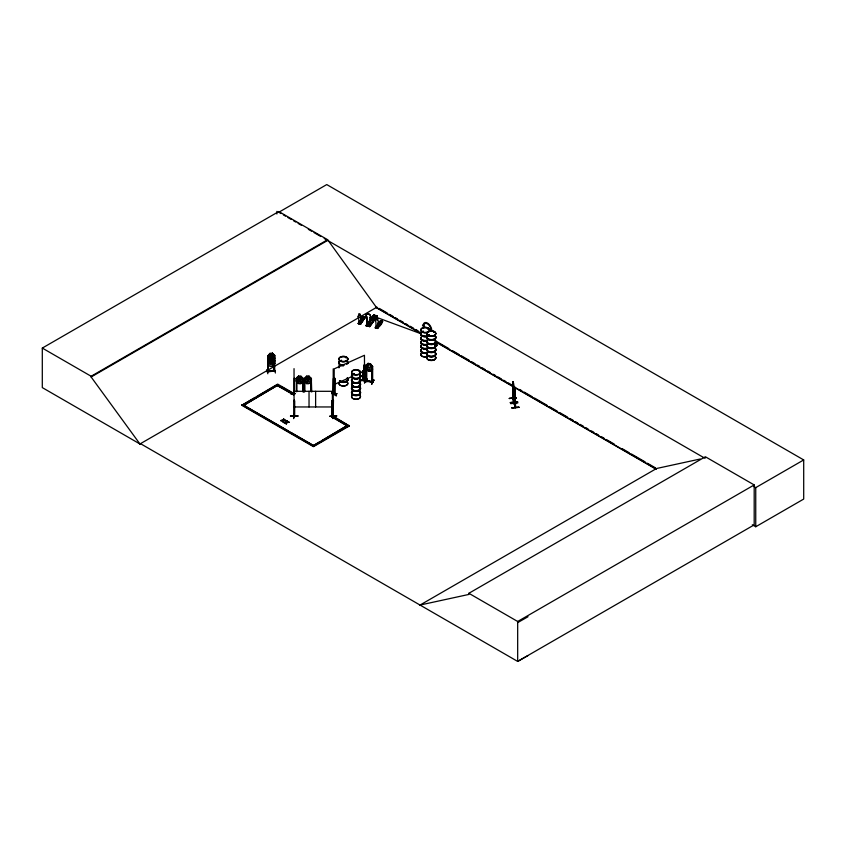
<?xml version="1.0" encoding="UTF-8"?>
<svg xmlns="http://www.w3.org/2000/svg" width="846" height="846" viewBox="0 0 846 846"><rect width="100%" height="100%" fill="white"/><g stroke="black" fill="none" stroke-linecap="round" stroke-linejoin="round"><path stroke-width="1.27" d="M361.707 319.587L362.733 319.323L362.173 319.746M362.765 319.598L361.919 319.312M515.151 391.539L515.616 407.592M364.668 380.541L364.446 364.785L364.034 380.806L364.51 379.833M360.364 323.066L360.703 318.054A1.597 1.206 35.9 0 0 360.407 315.928L360.301 314.162L358.99 313.908M369.427 325.033L369.945 317.525A2.401 1.808 35.9 0 0 369.945 314.754A2.401 1.808 35.9 0 0 366.815 314.003A2.401 1.808 35.9 0 0 366.815 316.774L367.217 324.504L366.762 316.848A2.401 1.808 35.9 0 1 366.762 314.088A2.401 1.808 35.9 0 1 369.892 314.839A2.401 1.808 35.9 0 1 369.892 317.61L369.945 317.525M513.025 384.126L513.226 382.434M514.474 389.308L514.675 387.616M514.125 402.41L513.385 399.883M514.157 403.658L514.58 403.986L514.294 403.447M515.574 407.582L514.453 403.595M268.478 356.007L267.685 355.976L267.653 371.775L267.622 371.034L268.404 371.161M269.43 361.517L270.72 359.455L269.472 357.699L271.154 359.042L272.772 357.382L271.534 359.37L272.719 361.231L271.111 359.772L269.567 361.369M274.178 355.5L273.988 360.576M512.835 383.45L513.099 381.588L512.644 382.773M514.283 388.621L514.548 386.77L514.093 387.954M362.342 376.227L362.86 380.362L362.86 371.183M362.744 376.629L362.426 371.415M363.135 379.695L362.627 371.034M362.627 376.248L363.114 380.351L363.061 370.802M358.958 313.993L358.894 315.621A1.597 1.206 35.9 0 0 358.588 317.599L358.619 317.546A1.597 1.206 35.9 0 1 358.926 315.569L358.894 315.621M359.476 322.167L359.201 322.823L359.751 322.358M359.666 322.199L359.286 322.865L359.635 322.231M367.788 323.997C367.873 325.107 367.925 323.151 368.486 323.955M368.084 324.494L368.179 323.532L368.285 324.06M376.83 326.535L376.682 327.116M377.802 328.512L377.337 328.396C386.728 320.697 381.038 316.245 376.935 326.746M376.978 326.693L376.925 327.92M333.144 415.798L333.472 400.095M340.875 360.703L341.414 360.375L340.79 360.65M341.372 360.311L341.498 360.914L340.399 360.83M345.834 357.847L346.109 357.467M353.226 373.89L354.347 373.89M353.194 374.091L354.252 374.091L353.861 373.477M358.757 371.13L358.662 370.717M423 331.177L423.18 331.822L422.408 331.653M423.116 331.822L423.085 331.241M428.457 335.428L428.943 334.678L429.546 335.354M428.837 334.72L428.837 335.397M433.861 331.939L433.765 332.446M304.19 381.102L306.59 383.576L309.023 376.121L306.58 376.089L304.19 378.627M331.706 392.576L336.158 395.833M336.401 395.463L331.981 392.163M270.836 359.317L270.086 361.517L270.836 363.494L272.401 362.384L271.598 359.201M513.871 389.308C512.909 393.126 511.957 381.821 513.078 383.132L513.088 398.826L512.665 398.477L513.86 402.485L513.998 386.4L514.231 404.007M514.548 386.855L514.294 404.018M514.854 395.611C515.891 398.572 513.363 382.826 514.474 394.215M299.41 376.502L298.649 379.759L299.41 380.721L300.996 379.748L300.193 376.491M368.835 363.886L368.105 366.953L369.575 368.19L370.337 366.286L369.607 363.981L368.856 363.843M367.397 323.807L368.412 324.05L368.348 325.858L367.397 325.52L367.397 323.807L368.348 323.648L368.147 324.251M376.491 327.032L376.914 326.588L376.206 326.683C376.259 329.707 376.407 324.727 375.434 327.095L375.434 327.846L377.644 328.311L377.644 327.624L375.603 327.677L376.11 326.429M283.008 421.72L283.611 418.971L283.093 420.547L280.893 420.504L283.093 420.219L283.029 420.811L280.893 420.832M283.008 422.048L284.013 419.204M286.308 423.952L286.826 422.355L288.994 422.08L286.826 422.683L286.308 423.952L286.318 422.397L284.193 422.736L286.318 422.397M284.193 422.736L286.392 422.45L286.91 420.874L287.312 421.435L286.91 420.874M286.392 422.45L286.91 421.192M282.606 421.816L283.029 420.494L280.893 420.504M285.906 423.719L286.318 422.714M288.994 422.397L286.9 422.408L287.312 421.107M269.99 353.395L268.88 357.911L270.434 359.233L271.989 359.085L273.522 357.467L273.522 355.595L272.391 353.163L269.99 353.395L267.632 356.103L267.653 361.157L270.022 363.41L272.423 363.177L274.77 360.428L274.76 355.415L272.391 353.163M272.401 358.852L270.075 359.074L268.912 361.623L268.912 363.484L270.466 364.816L272.021 364.658L273.554 363.04L272.423 358.736L270.022 358.968L267.653 361.676L267.674 364.203L270.033 366.455L272.433 366.223L274.791 363.473L274.791 360.988L272.423 358.736L274.791 360.988M361.813 319.259L361.919 319.799M371.51 319.291C374.302 320.856 370.337 318.159 372.737 319.841M372.98 319.82L371.616 319.354M378.955 323.796L379.685 323.553M267.833 373.773L266.68 369.649M306.622 376.195L305.438 380.499L307.024 381.969L308.6 381.969L310.154 380.489L309.023 376.079L311.423 378.596L311.423 381.081L309.023 383.566L306.58 383.534M368.116 363.378L366.974 367.513L368.475 369.268L369.966 369.554L371.447 368.348L370.4 363.748L372.684 366.656L370.379 363.791L368.084 363.304L365.779 365.409L365.779 367.894L368.063 370.802L370.379 371.235L372.684 369.131M293.922 414.17L293.615 418.622L293.911 414.413M359.254 322.686L359.518 322.21M364.689 382.878L366.604 378.892M364.404 382.836L366.931 378.913M302.667 391.645L302.646 378.448L303.312 378.458L303.365 392.11L304.169 392.1L304.264 378.458L305.036 378.511M365.779 365.409L366.593 365.377L366.487 381.176M365.895 365.398L366.593 365.377L366.582 381.186M365.874 367.841L368.084 370.76L370.358 371.119M372.029 366.593L372.007 382.022M372.663 366.519L372.663 382.318C367.64 381.62 366.159 381.197 365.937 380.319M372.726 381.588C352.327 378.522 387.341 384.243 365.969 380.912L366.001 380.34M373.826 379.96L371.595 384.232L373.858 379.991M371.595 384.232L373.911 380.256M267.611 371.627L274.675 370.929M422.566 331.822L423.476 331.442M428.192 328.787L427.494 328.745L428.224 328.861M434.305 332.14L434.167 332.066M360.364 314.564L360.407 315.928A1.597 1.206 35.9 0 1 360.671 318.107L360.703 318.054M358.503 323.732L358.704 322.104L358.366 323.394L360.407 323.341L360.576 324.219L365.409 317.102L363.029 316.69L363.801 316.869L358.799 323.796M358.366 323.394L358.873 322.146M358.334 323.701L363.198 316.436L365.409 316.975L360.523 324.208M359.74 321.713L363.22 316.658M359.783 321.713L363.632 316.679L360.026 321.692M359.687 322.495L359.635 323.701L358.958 322.389M365.578 317.303C364.309 315.844 358.144 324.473 360.407 324.092M364.986 316.996L359.814 324.039L360.544 324.219M360.1 324.103L365.155 317.197M365.409 316.975L360.407 324.018L358.196 323.489M367.947 323.764L366.36 325.826L366.942 323.468L367.206 324.346L369.068 324.79M370.262 325.287L369.998 324.198L369.237 326.07L366.445 325.393L367.206 323.521M367.682 323.468L365.937 325.731L367.418 323.637M368.941 321.586L373.689 314.966L376.999 315.77L369.321 326.535L369.237 325.255M369.004 321.596L373.689 314.966M369.364 321.681L373.943 315.463M374.323 315.325L369.046 322.696L374.577 315.632L373.509 315.378M369.258 322.876L374.588 315.621M376.354 315.812L368.856 326.281M369.258 326.524L376.999 315.77M373.689 315.177L377.263 316.256L369.713 326.641L377.041 316.087M377.612 318.625L377.602 320.264A1.597 1.206 35.9 0 1 377.908 322.389L377.602 327.349L376.132 326.99L375.857 321.829A1.597 1.206 35.9 0 1 376.132 319.904L376.163 319.851M377.602 318.857L377.602 320.264M375.857 327.952L375.254 327.888L380.436 320.729M375.307 327.92L380.89 321.046M375.571 327.984L380.615 321.057M375.687 327.994L380.869 320.962M377.475 327.582L377.982 326.884L378.151 327.603M382.244 321.364L377.052 328.333L382.508 321.533M294.038 415.513L294.144 416.655L294.778 416.634M268.33 363.738L268.309 371.754L268.362 356.05L267.727 356.113L270.033 353.448M270.075 359.074L267.748 361.739M271.566 353.628C272.19 356.885 277.509 357.921 272.412 360.65L269.99 360.84L272.37 360.586L274.707 358.017M332.478 415.904L331.389 416.75L332.383 415.693L349.324 425.961L313.464 446.667L241.808 405.297L277.668 384.105L294.609 393.887L293.625 394.945L276.684 385.163L257.48 396.256M332.33 415.862L332.33 416.655L332.404 391.307L294.07 391.307M298.596 376.121L297.454 380.531L299.04 382.001L300.605 381.99L302.159 380.51L302.159 378.648L300.996 376.216L298.596 376.121C293.509 379.526 298.86 378.374 296.28 378.479L296.28 391.666M296.28 381.112L298.638 383.502L300.996 383.492L303.428 381.112L301.028 383.598L298.596 383.566L296.195 381.091L296.195 378.606M268.235 370.96L274.612 370.347M368.021 324.378L367.661 324.388M336.444 395.748L331.949 392.428L336.444 395.42M422.27 331.442L422.461 331.717M427.695 328.555L427.664 328.534M429.25 335.132L428.636 335.132M429.504 335.27L428.319 335.185M293.996 416.475L294.715 416.475M332.478 416.475L331.685 416.211M332.404 416.042L349.324 425.961M334.847 393.972L334.709 378.151L334.297 394.173L334.931 393.908L334.212 393.972M363.886 380.087L364.446 379.865M364.171 380.774L364.51 380.404M365.409 317.102L364.838 317.134M365.916 325.71L369.755 326.63M382.106 321.417L382.815 321.586M513.744 401.501L513.744 402.072M514.157 403.627L515.309 407.624M514.527 403.954L514.082 387.891M140.563 443.695L140.013 444.023L42.3 387.605L42.3 348.076L278.799 211.532L327.624 239.714L376.449 307.436L420.938 333.123A4.547 2.623 0 0 0 422.482 335.862A4.547 2.623 0 0 0 427.526 336.052M278.799 211.532L278.799 212.261L326.757 184.576L803.7 459.938L803.7 499.066L755.742 526.751L752.316 524.763M42.3 348.076L91.125 376.259L327.624 239.714M528.031 655.523L517.678 661.424L140.499 443.664L139.939 443.981L91.125 376.988L327.624 240.444M139.939 443.981L376.999 307.119M241.808 405.297L255.217 397.557M276.684 385.163L293.625 394.458L294.609 393.887M436.599 344.089L436.652 344.692M320.243 441.612L313.464 445.525L347.346 425.475L322.495 440.311M241.808 404.811L313.464 446.18L349.324 425.475M419.489 605.376L656.549 468.504L700.224 459.008M420.039 605.049L468.864 594.431L468.864 593.3L705.363 456.755L754.188 484.938L754.188 524.88L517.678 661.424L517.678 621.482L754.188 484.938M705.363 457.887L704.813 458.215L324.219 238.477M753.479 486.313L755.742 487.624L803.7 459.938M379.801 324.081L379.801 323.489M517.678 622.624L528.031 616.723M362.67 378.691L366.857 382.022M334.434 393.57L334.921 393.316L334.329 393.612M363.875 380.129L364.658 379.949M363.939 380.668L364.34 379.854M334.202 384.518L352.814 376.153M359.793 373.012L364.446 370.929M423.085 331.865L422.418 331.844M353.342 373.721L353.956 373.721M376.533 317.969L376.132 319.904M274.051 370.96L274.03 355.51M302.773 378.648L303.312 378.458M304.93 378.638L304.264 378.458M372.663 381.747L372.557 382.318M434.77 346.247L436.991 345.57L434.791 346.321M333.472 394.405L333.472 378.342L333.155 394.321M267.748 371.024L274.739 370.516L274.739 371.087L267.801 371.785M274.707 371.119L274.622 355.299M366.878 378.945L364.742 382.614M283.6 420.176L285.694 420.494L283.537 420.779M285.694 420.494L283.6 420.504L285.694 420.176M288.994 422.08L286.9 422.408M284.193 422.408L286.392 422.122M376.502 318.022L377.094 318.043M271.587 353.67L270.805 353.744L268.88 358.535L268.88 360.396L270.434 361.718L271.989 361.57L273.522 359.941L272.38 355.796M271.587 356.155L270.805 356.229L270.054 358.418L270.805 360.396L272.37 359.286L271.598 356.198M275.415 373.012L274.231 368.919M512.835 385.311L513.342 388.578L513.48 382.974M512.634 385.194L513.014 389.044M513.406 382.984L514.093 386.77M514.283 390.482L514.791 393.76L514.939 388.155L515.32 392.005M516.388 397.715L509.229 398.487L516.388 398.043M509.229 398.455L516.377 397.937M513.86 401.913L513.088 398.413M510.434 402.485C532.483 400.771 495.523 404.145 517.541 401.871M510.434 402.802L517.593 402.336L510.498 403.024M510.677 403.658L517.784 402.971M511.893 407.656C525.059 407.286 517.646 406.81 511.904 407.973M511.893 407.984L519 407.338M341.128 360.703L340.547 360.83M360.079 376.079L366.085 375.751L360.11 376.311M360.1 376.206L366.085 375.962M359.402 380.499L366.572 380.203M359.423 380.721L366.582 380.446M299.41 376.544L300.193 376.544M294.292 378.151L294.292 394.173M310.641 378.617L311.296 378.426L310.641 378.405L310.651 391.613M308.98 383.502L306.59 383.576M311.74 392.047L311.296 378.426M295.36 393.422L290.569 393.538L294.355 393.802M290.569 393.665L295.36 393.644M332.15 393.718L336.941 393.612M332.15 393.855L336.941 393.824M294.281 399.904L294.281 415.555M331.759 400.824L332.404 400.962L331.759 400.824L331.685 416.623M290.569 416.211C313.168 415.481 275.532 416.158 297.76 416.19M290.569 415.989L297.76 415.978M329.75 416.126L336.941 415.883L329.76 416.401M332.51 414.17L332.901 418.622L332.563 414.424M294.07 406.958L332.404 406.958M274.104 371.172L273.988 363.188M296.914 378.479L296.925 391.666M376.671 318.001L377.58 318.678M434.77 345.274L436.885 345.538L436.938 343.582L435.468 341.52M362.035 319.725L362.659 319.365M513.987 402.009L513.998 394.225M372.917 316.023L421.012 333.758M369.49 324.959L366.942 324.483L366.942 323.468M359.011 323.479L359.687 323.637M334.762 393.771L334.921 393.475M268.425 355.891L268.33 361.126M365.906 381.07L365.969 365.261M515.256 407.074L514.537 403.595M362.828 380.309L362.807 370.812M420.927 341.53A4.473 2.58 0 0 0 422.524 344.248L422.545 344.216M422.387 344.237L422.524 344.301A4.494 2.591 0 0 0 427.494 344.597M353.438 374.112L353.342 373.52L353.046 374.091M371.954 382.233L371.902 366.371M278.799 212.261L281.073 213.573M283.347 214.884L285.62 216.195M287.883 217.507L291.288 219.474M293.562 220.785L295.836 222.096M298.109 223.407L301.514 225.374M308.325 229.308L311.73 231.275M314.003 232.587L320.814 236.51M379.283 308.43L387.267 313.041M389.551 314.363L392.978 316.341M395.251 317.652L397.535 318.974M399.82 320.285L403.246 322.263M405.53 323.584L407.804 324.906M410.088 326.218L413.514 328.195M415.798 329.517L418.072 330.828M436.335 341.372L448.888 348.615M452.303 350.593L459.156 354.548M461.43 355.859L469.424 360.47M471.698 361.792L475.124 363.769M477.408 365.081L479.693 366.403M481.977 367.724L485.393 369.691M487.677 371.013L489.961 372.335M493.377 374.302L495.661 375.624M497.945 376.946L501.371 378.923M503.656 380.235L505.929 381.557M508.213 382.868L511.64 384.845M519.624 389.456L521.908 390.778M524.192 392.089L532.176 396.7M534.461 398.022L547.013 405.266M549.287 406.588L557.281 411.198M559.555 412.51L567.55 417.131M569.823 418.442L573.25 420.42M575.534 421.742L577.818 423.053M580.102 424.375L583.518 426.352M585.802 427.664L588.086 428.985M591.502 430.963L593.786 432.274M596.07 433.596L598.355 434.907M601.781 436.885L604.055 438.207M606.339 439.518L614.323 444.139M622.318 448.75L629.16 452.695M631.444 454.016L645.138 461.916M647.412 463.238L655.407 467.849M435.775 341.689L655.988 468.832M375.698 307.331L420.346 333.113M435.225 341.699L656.158 469.255M281.062 386.548L293.477 393.728M331.389 416.264L348.341 426.532L331.389 416.75M284.013 419.531L283.611 418.971M245.065 406.038L288.285 430.995M290.569 432.306L314.448 446.096L242.791 404.726M468.864 593.3L517.678 621.482M272.359 353.226L274.696 355.489M270.011 360.882L267.632 358.588L270.011 355.923L272.423 355.732L271.587 357.837L270.054 357.023L270.054 355.933L267.706 358.556M267.653 361.157L270.043 363.294M303.428 378.627L300.996 376.216M435.468 342.154L436.991 343.582L435.5 341.477M512.739 398.762L512.708 382.699M274.802 363.516L272.433 366.223M513.014 381.599L513.48 383.016M514.474 386.77L514.928 388.198M513.141 382.445L513.268 387.066L513.025 385.216M514.601 387.616L514.728 392.237L514.474 390.397M514.854 388.155L515.246 392.005M358.619 317.546L358.894 322.707L360.914 322.643L360.914 323.32L358.704 322.781L358.704 322.104M300.996 383.492L298.596 376.163L296.28 378.479M294.07 400.962L294.715 400.814L294.641 416.655M294.07 416.475L294.038 368.634M755.742 487.624L755.742 526.751M512.972 382.762L512.845 398.847M435.288 340.991L435.288 340.462A4.547 2.623 0 0 1 431.323 344.449A4.547 2.623 0 0 1 427.389 340.515M435.288 345.676L435.288 346.204M377.982 326.884L377.982 327.423M375.941 326.387L375.941 327.074M364.901 317.673L362.691 317.282M364.563 318.138L362.352 317.747M363.939 365.017L364.034 380.806L364.605 380.552L364.446 355.278L334.202 368.867L334.138 394.056L334.73 393.76L334.709 378.151M363.093 320.169L360.882 319.777M359.011 322.337L358.958 323.532M333.218 368.835L333.218 416.169M315.621 391.307L315.621 406.958M309.033 391.307L309.033 406.958M304.909 391.635L304.824 378.627M276.885 211.384L276.885 213.975M91.125 376.259L91.125 376.988M338.834 367.301A4.547 2.623 0 0 1 339.436 365.99M338.897 367.555A4.484 2.591 0 0 1 339.5 366.255M347.315 361.665A4.547 2.623 0 0 1 347.769 363.664M343.381 365.609A4.547 2.623 0 0 1 339.436 361.665M339.056 367.492A4.473 2.58 0 0 1 339.5 365.535M343.381 365.821A4.484 2.591 0 0 1 339.5 361.94M347.262 361.94A4.484 2.591 0 0 1 347.865 363.23M338.992 367.756A4.547 2.623 0 0 1 339.436 365.768M347.315 361.443A4.547 2.623 0 0 1 347.769 363.442M343.381 365.387A4.547 2.623 0 0 1 339.436 361.443M347.262 363.801A4.484 2.591 0 0 1 346.553 364.34M344.544 365.007A4.484 2.591 0 0 1 339.817 364.087A4.484 2.591 0 0 1 339.5 361.21M347.262 361.21A4.484 2.591 0 0 1 347.706 363.177M347.272 382.032A4.494 2.591 0 0 1 343.381 385.924A4.494 2.591 0 0 1 339.489 382.032M347.262 382.191A4.484 2.591 0 0 1 343.381 386.072A4.484 2.591 0 0 1 339.5 382.191M347.262 378.564A4.484 2.591 0 0 1 345.623 382.106A4.484 2.591 0 0 1 339.5 381.155M347.315 378.077A4.547 2.623 0 0 1 346.141 381.472A4.547 2.623 0 0 1 340.166 381.239M347.315 378.299A4.547 2.623 0 0 1 345.654 381.884A4.547 2.623 0 0 1 339.436 380.922M347.262 377.845A4.484 2.591 0 0 1 346.109 381.186A4.484 2.591 0 0 1 340.208 380.964M359.962 379.251A4.547 2.623 0 0 1 356.029 383.185A4.547 2.623 0 0 1 352.095 379.251M359.91 379.516A4.484 2.591 0 0 1 356.029 383.397A4.484 2.591 0 0 1 352.148 379.516M359.92 383.132A4.494 2.591 0 0 1 356.029 387.024A4.494 2.591 0 0 1 352.137 383.132M359.962 374.926A4.547 2.623 0 0 1 356.029 378.871A4.547 2.623 0 0 1 352.095 374.926M359.91 378.797A4.484 2.591 0 0 1 356.029 382.678A4.484 2.591 0 0 1 352.148 378.797M359.91 375.201A4.484 2.591 0 0 1 356.029 379.082A4.484 2.591 0 0 1 352.148 375.201M359.962 379.029A4.547 2.623 0 0 1 356.029 382.963A4.547 2.623 0 0 1 352.095 379.029M359.962 374.704A4.547 2.623 0 0 1 356.029 378.648A4.547 2.623 0 0 1 352.095 374.704M359.91 374.471A4.484 2.591 0 0 1 356.029 378.352A4.484 2.591 0 0 1 352.148 374.471M359.962 391.561A4.547 2.623 0 0 1 356.029 395.494A4.547 2.623 0 0 1 352.095 391.561M359.91 391.825A4.484 2.591 0 0 1 356.029 395.706A4.484 2.591 0 0 1 352.148 391.825M359.92 395.294A4.494 2.591 0 0 1 356.029 399.185A4.494 2.591 0 0 1 352.137 395.294M359.92 395.442A4.494 2.591 0 0 1 356.029 399.333A4.494 2.591 0 0 1 352.137 395.442M359.962 387.235A4.547 2.623 0 0 1 356.029 391.18A4.547 2.623 0 0 1 352.095 387.235M359.899 391.106A4.473 2.58 0 0 1 356.029 394.976A4.473 2.58 0 0 1 352.148 391.106M359.899 387.51A4.473 2.58 0 0 1 356.029 391.381A4.473 2.58 0 0 1 352.148 387.51M359.962 391.338A4.547 2.623 0 0 1 356.029 395.272A4.547 2.623 0 0 1 352.095 391.338M359.962 387.013A4.547 2.623 0 0 1 356.029 390.958A4.547 2.623 0 0 1 352.095 387.013M359.91 386.781A4.484 2.591 0 0 1 356.029 390.662A4.484 2.591 0 0 1 352.148 386.781M420.927 341.276A4.473 2.58 0 0 0 422.524 343.994A4.473 2.58 0 0 0 427.484 344.174A4.463 2.58 0 0 0 431.323 348.034A4.463 2.58 0 0 0 435.193 344.163M427.494 336.497A4.484 2.591 0 0 1 422.524 336.306A4.484 2.591 0 0 1 420.917 333.578M420.927 332.859A4.473 2.58 0 0 0 422.524 335.576A4.473 2.58 0 0 0 427.484 335.767A4.473 2.58 0 0 0 431.323 339.616A4.473 2.58 0 0 0 435.193 335.735M420.927 337.903A4.473 2.58 0 0 0 422.524 340.621A4.473 2.58 0 0 0 427.484 340.801A4.484 2.591 0 0 0 431.323 344.66A4.484 2.591 0 0 0 435.204 340.779M427.526 340.589A4.547 2.623 0 0 1 422.482 340.399A4.547 2.623 0 0 1 420.853 337.639M427.526 340.367A4.547 2.623 0 0 1 422.482 340.177A4.547 2.623 0 0 1 420.853 337.417M420.917 337.173A4.484 2.591 0 0 0 422.524 339.902A4.484 2.591 0 0 0 427.494 340.081A4.484 2.591 0 0 0 431.323 343.941A4.484 2.591 0 0 0 435.204 340.05M427.526 336.274A4.547 2.623 0 0 1 422.482 336.084A4.547 2.623 0 0 1 420.853 333.324M422.524 344.248A4.473 2.58 0 0 0 427.484 344.428A4.463 2.58 0 0 0 431.323 348.298A4.463 2.58 0 0 0 435.193 344.428M427.484 344.819A4.473 2.58 0 0 1 422.524 344.629A4.473 2.58 0 0 1 420.927 341.911M427.452 356.473A4.463 2.58 0 0 0 431.323 360.343A4.463 2.58 0 0 0 435.193 356.462A4.463 2.58 0 0 1 431.323 360.343A4.463 2.58 0 0 1 427.452 356.462A4.473 2.58 0 0 1 422.524 356.303A4.473 2.58 0 0 1 420.927 353.586M422.514 344.407A4.494 2.591 0 0 1 420.906 341.678M427.494 348.806A4.484 2.591 0 0 1 422.524 348.615A4.484 2.591 0 0 1 420.917 345.887M420.927 345.168A4.473 2.58 0 0 0 422.524 347.886A4.473 2.58 0 0 0 427.484 348.076A4.473 2.58 0 0 0 431.323 351.925A4.473 2.58 0 0 0 435.193 348.044M420.927 350.212A4.473 2.58 0 0 0 422.524 352.93A4.473 2.58 0 0 0 427.484 353.11A4.484 2.591 0 0 0 431.323 356.97A4.484 2.591 0 0 0 435.204 353.089M427.526 352.898A4.547 2.623 0 0 1 422.482 352.708A4.547 2.623 0 0 1 420.853 349.948M427.526 352.676A4.547 2.623 0 0 1 422.482 352.486A4.547 2.623 0 0 1 420.853 349.726M420.917 349.483A4.484 2.591 0 0 0 422.524 352.211A4.484 2.591 0 0 0 427.494 352.391A4.484 2.591 0 0 0 431.323 356.251A4.484 2.591 0 0 0 435.204 352.359M427.526 348.584A4.547 2.623 0 0 1 422.482 348.393A4.547 2.623 0 0 1 420.853 345.633M427.526 348.362A4.547 2.623 0 0 1 422.482 348.171A4.547 2.623 0 0 1 420.853 345.411M427.484 356.737A4.473 2.58 0 0 1 422.524 356.557A4.473 2.58 0 0 1 420.927 353.84M435.204 344.385A4.484 2.591 0 0 1 431.323 348.266A4.484 2.591 0 0 1 427.442 344.385M435.256 336.19A4.547 2.623 0 0 1 431.323 340.124A4.547 2.623 0 0 1 427.389 336.19M435.204 336.465A4.484 2.591 0 0 1 431.323 340.346A4.484 2.591 0 0 1 427.442 336.465M435.256 340.293A4.547 2.623 0 0 1 431.323 344.227A4.547 2.623 0 0 1 427.389 340.293M435.256 335.968A4.547 2.623 0 0 1 431.323 339.902A4.547 2.623 0 0 1 427.389 335.968M435.256 352.824A4.547 2.623 0 0 1 431.323 356.758A4.547 2.623 0 0 1 427.389 352.824M435.182 344.798A4.452 2.57 0 0 1 431.323 348.658A4.452 2.57 0 0 1 427.463 344.798M435.204 356.695A4.484 2.591 0 0 1 431.323 360.576A4.484 2.591 0 0 1 427.442 356.695M435.256 348.499A4.547 2.623 0 0 1 431.323 352.433A4.547 2.623 0 0 1 427.389 348.499M435.204 348.774A4.484 2.591 0 0 1 431.323 352.655A4.484 2.591 0 0 1 427.442 348.774M435.256 352.602A4.547 2.623 0 0 1 431.323 356.536A4.547 2.623 0 0 1 427.389 352.602M435.256 348.277A4.547 2.623 0 0 1 431.323 352.211A4.547 2.623 0 0 1 427.389 348.277M307.394 376.512L306.633 379.727L308.187 380.679L308.98 378.627L308.187 376.512L307.394 376.512M277.668 385.247L243.785 405.297L277.668 385.247M424.576 326.313L423.539 326.863L422.514 325.128L423.222 325.53A6.038 3.49 60 0 1 427.494 323.066A6.038 3.49 60 0 1 431.767 330.469L432.475 330.871L431.375 331.378L430.286 329.612L430.984 330.014A5.044 2.908 60 0 0 427.42 323.838A5.044 2.908 60 0 0 423.857 325.9L424.576 326.313M366.572 379.896L359.402 380.171L366.572 379.949M375.73 317.525L372.409 316.721L375.73 317.525M374.968 318.572L371.648 317.779L374.968 318.572M374.292 319.513L370.971 318.709L374.292 319.513M382.138 321.966L379.928 321.427L382.138 321.966M381.8 322.432L379.59 321.892L381.8 322.432M373.53 320.56L370.21 319.767L373.53 320.56M364.055 318.847L361.845 318.308L364.055 318.847M381.292 323.13L379.082 322.601L381.292 323.13M363.6 319.471L361.39 318.931L363.6 319.471M380.837 323.754L378.627 323.225L380.837 323.754M380.33 324.452L378.12 323.923L380.33 324.452M341.139 361.147A4.484 2.591 0 0 0 347.865 358.905A4.484 2.591 0 0 0 341.139 356.663A4.484 2.591 0 0 0 341.139 361.147M341.15 361.485A4.463 2.58 0 0 0 347.843 359.254A4.463 2.58 0 0 0 341.15 357.012A4.463 2.58 0 0 0 341.15 361.485M341.128 361.284A4.494 2.591 0 0 0 347.875 359.042A4.494 2.591 0 0 0 341.128 356.8A4.494 2.591 0 0 0 341.128 361.284M353.797 374.387A4.463 2.58 0 0 0 360.491 372.155A4.463 2.58 0 0 0 353.797 369.914A4.463 2.58 0 0 0 353.797 374.387M356.029 386.759A4.452 2.57 0 0 0 359.888 382.9A4.494 2.591 0 0 1 356.029 386.876A4.494 2.591 0 0 1 352.137 382.984A4.452 2.57 0 0 0 356.029 386.759M353.797 374.746A4.452 2.57 0 0 0 360.481 372.515A4.452 2.57 0 0 0 353.797 370.284A4.452 2.57 0 0 0 353.797 374.746M356.029 387.394A4.452 2.57 0 0 0 359.888 383.534A4.463 2.58 0 0 1 356.029 387.394A4.452 2.57 0 0 1 352.169 383.534A4.463 2.58 0 0 0 356.029 387.394M423.021 332.14A4.463 2.58 0 0 0 429.715 329.908A4.463 2.58 0 0 0 423.021 327.677A4.463 2.58 0 0 0 423.021 332.14M423.021 332.499A4.463 2.58 0 0 0 429.715 330.268A4.463 2.58 0 0 0 423.021 328.037A4.463 2.58 0 0 0 423.021 332.499M423 332.298A4.494 2.591 0 0 0 429.747 330.046A4.494 2.591 0 0 0 423 327.804A4.494 2.591 0 0 0 423 332.298M429.091 335.651A4.463 2.58 0 0 0 435.785 333.409A4.463 2.58 0 0 0 429.091 331.177A4.463 2.58 0 0 0 429.091 335.651M429.091 336.01A4.452 2.57 0 0 0 435.775 333.779A4.452 2.57 0 0 0 429.091 331.547A4.452 2.57 0 0 0 429.091 336.01M429.07 335.809A4.494 2.591 0 0 0 435.817 333.567A4.494 2.591 0 0 0 429.07 331.315A4.494 2.591 0 0 0 429.07 335.809"/></g></svg>
